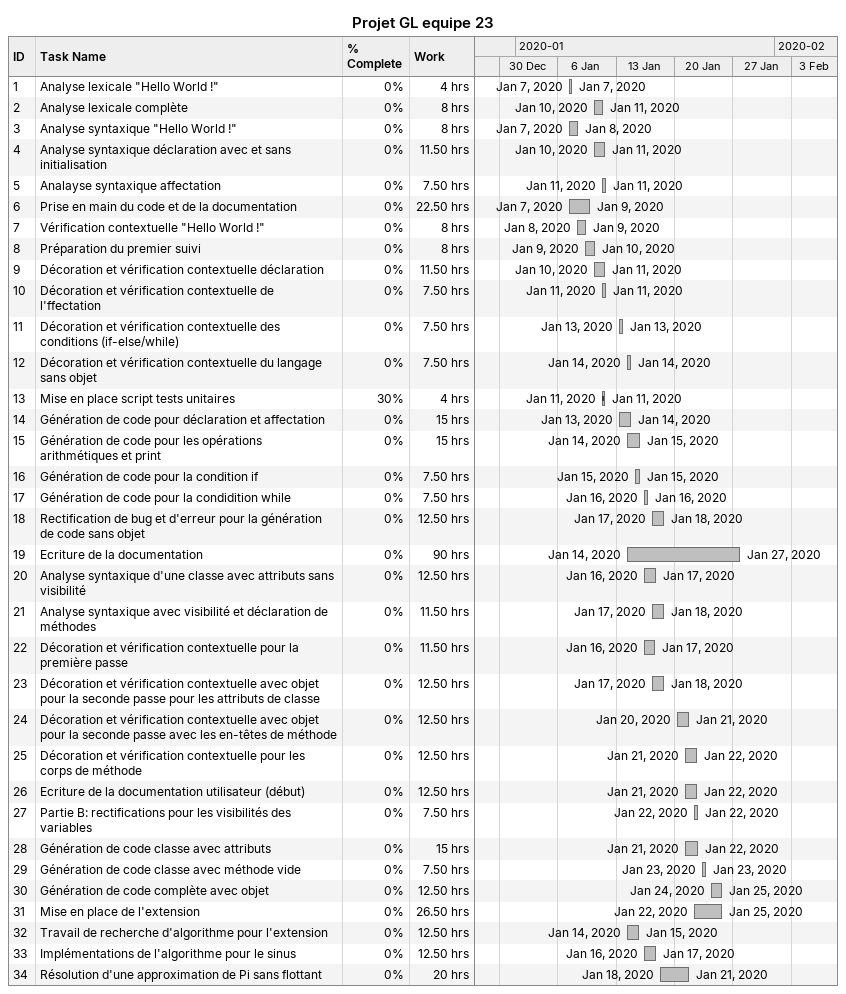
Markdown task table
Projet GL equipe 23

| ID | Task | Start | Finish | % complete | Work (h) |
|---|---|---|---|---|---|
| 1 | Analyse lexicale "Hello World !" | 2020-01-07 | 2020-01-07 | 0 | 4 |
| 2 | Analyse lexicale complète | 2020-01-10 | 2020-01-11 | 0 | 8 |
| 3 | Analyse syntaxique "Hello World !" | 2020-01-07 | 2020-01-08 | 0 | 8 |
| 4 | Analyse syntaxique déclaration avec et sans initialisation | 2020-01-10 | 2020-01-11 | 0 | 11.50 |
| 5 | Analayse syntaxique affectation | 2020-01-11 | 2020-01-11 | 0 | 7.50 |
| 6 | Prise en main du code et de la documentation | 2020-01-07 | 2020-01-09 | 0 | 22.50 |
| 7 | Vérification contextuelle "Hello World !" | 2020-01-08 | 2020-01-09 | 0 | 8 |
| 8 | Préparation du premier suivi | 2020-01-09 | 2020-01-10 | 0 | 8 |
| 9 | Décoration et vérification contextuelle déclaration | 2020-01-10 | 2020-01-11 | 0 | 11.50 |
| 10 | Décoration et vérification contextuelle de l'ffectation | 2020-01-11 | 2020-01-11 | 0 | 7.50 |
| 11 | Décoration et vérification contextuelle des conditions (if-else/while) | 2020-01-13 | 2020-01-13 | 0 | 7.50 |
| 12 | Décoration et vérification contextuelle du langage sans objet | 2020-01-14 | 2020-01-14 | 0 | 7.50 |
| 13 | Mise en place script tests unitaires | 2020-01-11 | 2020-01-11 | 30 | 4 |
| 14 | Génération de code pour déclaration et affectation | 2020-01-13 | 2020-01-14 | 0 | 15 |
| 15 | Génération de code pour les opérations arithmétiques et print | 2020-01-14 | 2020-01-15 | 0 | 15 |
| 16 | Génération de code pour la condition if | 2020-01-15 | 2020-01-15 | 0 | 7.50 |
| 17 | Génération de code pour la condidition while | 2020-01-16 | 2020-01-16 | 0 | 7.50 |
| 18 | Rectification de bug et d'erreur pour la génération de code sans objet | 2020-01-17 | 2020-01-18 | 0 | 12.50 |
| 19 | Ecriture de la documentation | 2020-01-14 | 2020-01-27 | 0 | 90 |
| 20 | Analyse syntaxique d'une classe avec attributs sans visibilité | 2020-01-16 | 2020-01-17 | 0 | 12.50 |
| 21 | Analyse syntaxique avec visibilité et déclaration de méthodes | 2020-01-17 | 2020-01-18 | 0 | 11.50 |
| 22 | Décoration et vérification contextuelle pour la première passe | 2020-01-16 | 2020-01-17 | 0 | 11.50 |
| 23 | Décoration et vérification contextuelle avec objet pour la seconde passe pour les attributs de classe | 2020-01-17 | 2020-01-18 | 0 | 12.50 |
| 24 | Décoration et vérification contextuelle avec objet pour la seconde passe avec les en-têtes de méthode | 2020-01-20 | 2020-01-21 | 0 | 12.50 |
| 25 | Décoration et vérification contextuelle pour les corps de méthode | 2020-01-21 | 2020-01-22 | 0 | 12.50 |
| 26 | Ecriture de la documentation utilisateur (début) | 2020-01-21 | 2020-01-22 | 0 | 12.50 |
| 27 | Partie B: rectifications pour les visibilités des variables | 2020-01-22 | 2020-01-22 | 0 | 7.50 |
| 28 | Génération de code classe avec attributs | 2020-01-21 | 2020-01-22 | 0 | 15 |
| 29 | Génération de code classe avec méthode vide | 2020-01-23 | 2020-01-23 | 0 | 7.50 |
| 30 | Génération de code complète avec objet | 2020-01-24 | 2020-01-25 | 0 | 12.50 |
| 31 | Mise en place de l'extension | 2020-01-22 | 2020-01-25 | 0 | 26.50 |
| 32 | Travail de recherche d'algorithme pour l'extension | 2020-01-14 | 2020-01-15 | 0 | 12.50 |
| 33 | Implémentations de l'algorithme pour le sinus | 2020-01-16 | 2020-01-17 | 0 | 12.50 |
| 34 | Résolution d'une approximation de Pi sans flottant | 2020-01-18 | 2020-01-21 | 0 | 20 |
